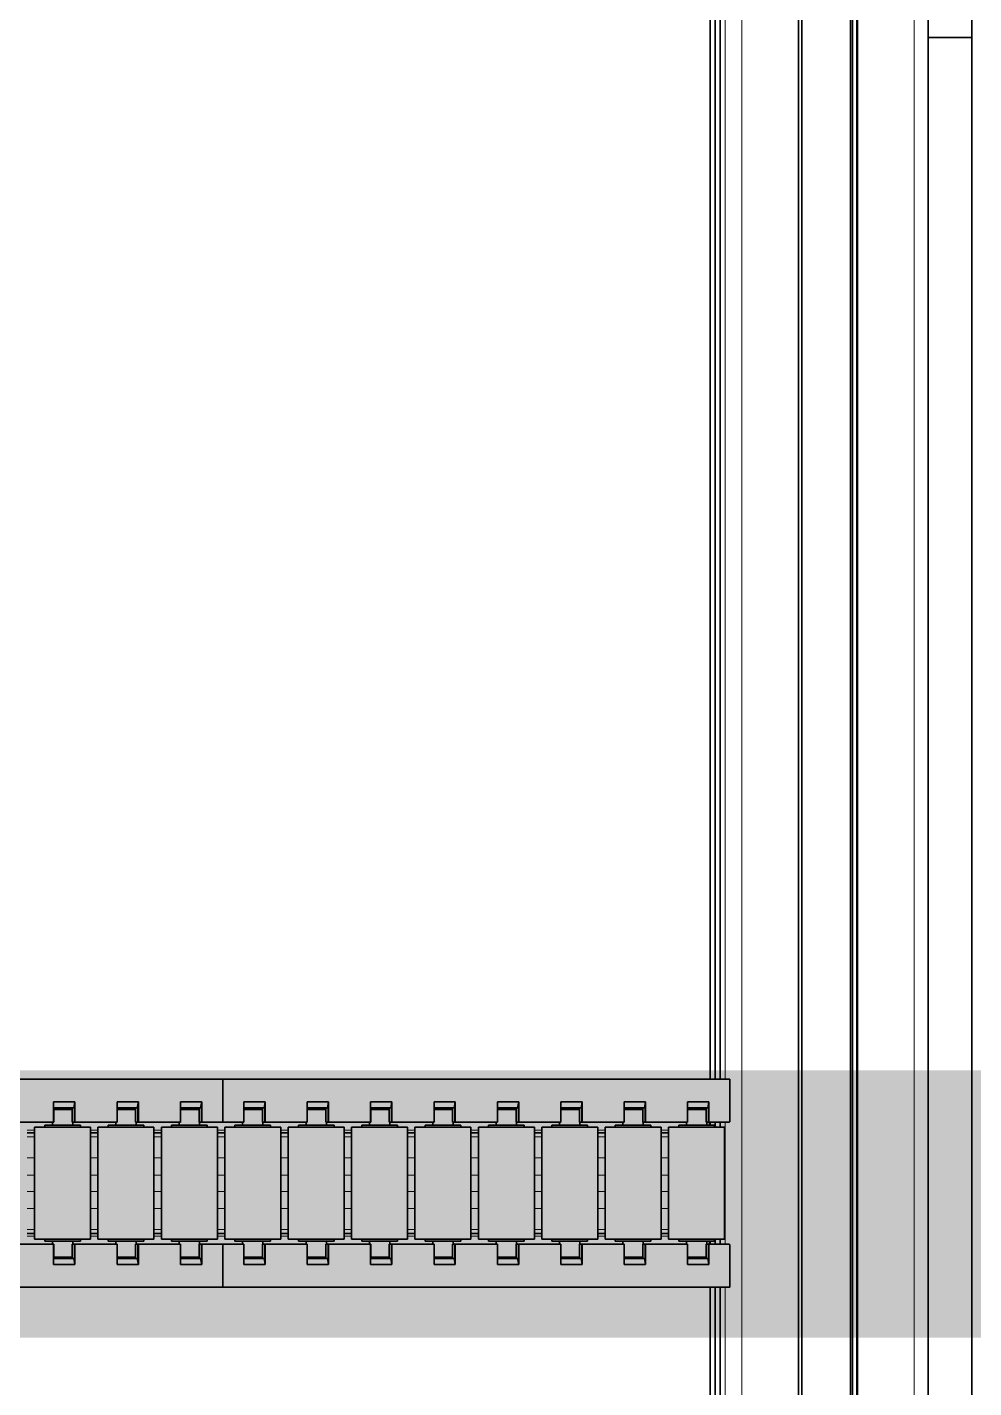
# Model space of a CAD drawing. Header units: inches. Extents: x 185496 to 352137, y 107182 to 179410.
# Drawn here: x 245488.6 to 245674.5, y 155384.8 to 155652 of the extents above; entities that cross this region are included whole.
import ezdxf

# ---------------------------------------------------------------- set-up
doc = ezdxf.new("R2010")
doc.units = ezdxf.units.IN
doc.header["$MEASUREMENT"] = 0
doc.layers.add('DIM', color=2, linetype='Continuous')
doc.layers.add('ZSX', color=4, linetype='Continuous')

# ---------------------------------------------------------------- blocks, each defined once
blk = doc.blocks.new('生产区')
at = {"layer": 'ZSX', "color": 0, "const_width": 0.35, "elevation": -1257.5994}
blk.add_lwpolyline([(120680.409, 1477.7595), (120725.5134, 1477.7595)], dxfattribs=at)
blk = doc.blocks.new('liaojia')
at = {"color": 7, "lineweight": 35}
for p, q in [((800141.27, -279398.72), (799131.27, -279398.72)), ((799249.27, -279407.31), (800023.27, -279407.31)), ((800023.27, -279421.2), (799249.27, -279421.2)), ((800023.27, -279421.33), (799249.27, -279421.33)), ((800023.27, -279422.13), (799249.27, -279422.13)), ((800023.27, -279422.52), (799249.27, -279422.52)), ((800023.27, -279432.09), (799249.27, -279432.09)), ((800023.27, -279432.76), (799249.27, -279432.76)), ((799565.87, -279448.14), (799209.27, -279448.14)), ((799565.87, -279449.15), (799209.27, -279449.15)), ((799209.27, -279450.14), (799565.87, -279450.14))]:
    blk.add_line(p, q, dxfattribs=at)
at = {"color": 7, "lineweight": 35, "ltscale": 0.021455}
blk.add_line((799361.27, -279407.31), (799361.27, -279398.72), dxfattribs=at)
at = {"color": 7, "lineweight": 13}
for p, q in [((800023.27, -279410.05), (799249.27, -279410.05)), ((800023.27, -279443.92), (799249.27, -279443.92)), ((799565.87, -279447.17), (799209.27, -279447.17)), ((799565.87, -279450.13), (799209.27, -279450.13))]:
    blk.add_line(p, q, dxfattribs=at)
at = {"color": 7, "lineweight": 35, "ltscale": 0.0205}
for p, q in [((799574.07, -279446.23), (799565.87, -279446.23)), ((799606.67, -279446.23), (799598.47, -279446.23)), ((799565.87, -279545.85), (799574.07, -279545.85)), ((799574.07, -279545.85), (799565.87, -279545.85)), ((799598.47, -279545.85), (799606.67, -279545.85)), ((799606.67, -279545.85), (799598.47, -279545.85))]:
    blk.add_line(p, q, dxfattribs=at)
at = {"color": 7, "lineweight": 35, "ltscale": 0.249049}
for p, q in [((799565.87, -279446.23), (799565.87, -279545.85)), ((799606.67, -279545.85), (799606.67, -279446.23)), ((799565.87, -279545.85), (799565.87, -279645.46)), ((799606.67, -279645.46), (799606.67, -279545.85))]:
    blk.add_line(p, q, dxfattribs=at)
at = {"color": 7, "lineweight": 35, "ltscale": 0.009838}
for p, q in [((799574.27, -279446.42), (799574.27, -279450.36)), ((799598.27, -279450.36), (799598.27, -279446.42))]:
    blk.add_line(p, q, dxfattribs=at)
at = {"color": 7, "lineweight": 13, "ltscale": 0.06}
blk.add_line((799598.27, -279447.17), (799574.27, -279447.17), dxfattribs=at)
at = {"color": 7, "lineweight": 35, "ltscale": 0.012551}
for p, q in [((799575.27, -279452.3), (799575.27, -279447.28)), ((799597.27, -279447.28), (799597.27, -279452.3)), ((799575.27, -279464.76), (799575.27, -279459.74)), ((799597.27, -279459.74), (799597.27, -279464.76)), ((799575.27, -279477.21), (799575.27, -279472.19)), ((799597.27, -279472.19), (799597.27, -279477.21)), ((799575.27, -279502.11), (799575.27, -279497.09)), ((799597.27, -279497.09), (799597.27, -279502.11)), ((799575.27, -279514.57), (799575.27, -279509.55)), ((799597.27, -279509.55), (799597.27, -279514.57)), ((799575.27, -279527.02), (799575.27, -279522)), ((799597.27, -279522), (799597.27, -279527.02)), ((799575.27, -279551.92), (799575.27, -279546.9)), ((799597.27, -279546.9), (799597.27, -279551.92)), ((799575.27, -279564.38), (799575.27, -279559.36)), ((799597.27, -279559.36), (799597.27, -279564.38))]:
    blk.add_line(p, q, dxfattribs=at)
at = {"color": 7, "lineweight": 35, "ltscale": 0.055}
for p, q in [((799575.27, -279447.28), (799597.27, -279447.28)), ((799575.27, -279458.28), (799597.27, -279458.28)), ((799575.27, -279459.74), (799597.27, -279459.74)), ((799575.27, -279470.74), (799597.27, -279470.74)), ((799575.27, -279472.19), (799597.27, -279472.19)), ((799575.27, -279483.19), (799597.27, -279483.19)), ((799575.27, -279484.64), (799597.27, -279484.64)), ((799575.27, -279495.64), (799597.27, -279495.64)), ((799575.27, -279497.09), (799597.27, -279497.09)), ((799575.27, -279508.09), (799597.27, -279508.09)), ((799575.27, -279509.55), (799597.27, -279509.55)), ((799575.27, -279520.55), (799597.27, -279520.55)), ((799575.27, -279522), (799597.27, -279522)), ((799575.27, -279533), (799597.27, -279533)), ((799575.27, -279534.45), (799597.27, -279534.45)), ((799575.27, -279545.45), (799597.27, -279545.45)), ((799575.27, -279546.9), (799597.27, -279546.9)), ((799575.27, -279557.9), (799597.27, -279557.9)), ((799575.27, -279559.36), (799597.27, -279559.36)), ((799575.27, -279570.36), (799597.27, -279570.36)), ((799575.27, -279571.81), (799597.27, -279571.81)), ((799575.27, -279582.81), (799597.27, -279582.81))]:
    blk.add_line(p, q, dxfattribs=at)
at = {"color": 7, "lineweight": 13, "ltscale": 0.148}
for p, q in [((799665.87, -279447.17), (799606.67, -279447.17)), ((799665.87, -279450.13), (799606.67, -279450.13))]:
    blk.add_line(p, q, dxfattribs=at)
at = {"color": 7, "lineweight": 35, "ltscale": 0.0025}
for p, q in [((799575.27, -279448.14), (799574.27, -279448.14)), ((799575.27, -279449.15), (799574.27, -279449.15)), ((799598.27, -279448.14), (799597.27, -279448.14)), ((799598.27, -279449.15), (799597.27, -279449.15))]:
    blk.add_line(p, q, dxfattribs=at)
at = {"color": 7, "lineweight": 35, "ltscale": 0.007987}
for p, q in [((799574.87, -279452.48), (799574.87, -279449.28)), ((799597.67, -279452.48), (799597.67, -279449.28)), ((799574.87, -279464.93), (799574.87, -279461.74)), ((799597.67, -279461.74), (799597.67, -279464.93)), ((799574.87, -279502.29), (799574.87, -279499.09)), ((799597.67, -279502.29), (799597.67, -279499.09)), ((799574.87, -279539.65), (799574.87, -279536.45)), ((799597.67, -279539.65), (799597.67, -279536.45)), ((799574.87, -279552.1), (799574.87, -279548.9)), ((799597.67, -279552.1), (799597.67, -279548.9))]:
    blk.add_line(p, q, dxfattribs=at)
at = {"color": 7, "lineweight": 35, "ltscale": 0.000999832}
for p, q in [((799574.87, -279449.28), (799575.27, -279449.28)), ((799574.87, -279456.28), (799575.27, -279456.28)), ((799574.87, -279461.74), (799575.27, -279461.74)), ((799574.87, -279468.74), (799575.27, -279468.74)), ((799574.87, -279474.19), (799575.27, -279474.19)), ((799574.87, -279481.19), (799575.27, -279481.19)), ((799574.87, -279486.64), (799575.27, -279486.64)), ((799574.87, -279493.64), (799575.27, -279493.64)), ((799574.87, -279499.09), (799575.27, -279499.09)), ((799574.87, -279506.09), (799575.27, -279506.09)), ((799574.87, -279511.55), (799575.27, -279511.55)), ((799574.87, -279518.55), (799575.27, -279518.55)), ((799574.87, -279524), (799575.27, -279524)), ((799574.87, -279531), (799575.27, -279531)), ((799574.87, -279536.45), (799575.27, -279536.45)), ((799574.87, -279543.45), (799575.27, -279543.45)), ((799574.87, -279548.9), (799575.27, -279548.9)), ((799574.87, -279555.9), (799575.27, -279555.9)), ((799574.87, -279561.36), (799575.27, -279561.36)), ((799574.87, -279568.35), (799575.27, -279568.35)), ((799574.87, -279573.81), (799575.27, -279573.81)), ((799574.87, -279580.81), (799575.27, -279580.81))]:
    blk.add_line(p, q, dxfattribs=at)
at = {"color": 7, "lineweight": 35, "ltscale": 0.001}
for p, q in [((799597.27, -279449.28), (799597.67, -279449.28)), ((799597.27, -279456.28), (799597.67, -279456.28)), ((799597.27, -279461.74), (799597.67, -279461.74)), ((799597.27, -279468.74), (799597.67, -279468.74)), ((799597.27, -279474.19), (799597.67, -279474.19)), ((799597.27, -279481.19), (799597.67, -279481.19)), ((799597.27, -279486.64), (799597.67, -279486.64)), ((799597.27, -279493.64), (799597.67, -279493.64)), ((799597.27, -279499.09), (799597.67, -279499.09)), ((799597.27, -279506.09), (799597.67, -279506.09)), ((799597.27, -279511.55), (799597.67, -279511.55)), ((799597.27, -279518.55), (799597.67, -279518.55)), ((799597.27, -279524), (799597.67, -279524)), ((799597.27, -279531), (799597.67, -279531)), ((799597.27, -279536.45), (799597.67, -279536.45)), ((799597.27, -279543.45), (799597.67, -279543.45)), ((799597.27, -279548.9), (799597.67, -279548.9)), ((799597.27, -279555.9), (799597.67, -279555.9)), ((799597.27, -279561.36), (799597.67, -279561.36)), ((799597.27, -279568.35), (799597.67, -279568.35)), ((799597.27, -279573.81), (799597.67, -279573.81)), ((799597.27, -279580.81), (799597.67, -279580.81))]:
    blk.add_line(p, q, dxfattribs=at)
at = {"color": 7, "lineweight": 35, "ltscale": 0.148}
for p, q in [((799665.87, -279448.14), (799606.67, -279448.14)), ((799665.87, -279449.15), (799606.67, -279449.15)), ((799606.67, -279450.14), (799665.87, -279450.14))]:
    blk.add_line(p, q, dxfattribs=at)
at = {"color": 7, "lineweight": 35, "ltscale": 0.01046}
for p, q in [((799570.31, -279454.54), (799570.31, -279450.36)), ((799602.24, -279450.36), (799602.24, -279454.54)), ((799570.31, -279467), (799570.31, -279462.81)), ((799602.24, -279462.81), (799602.24, -279467)), ((799570.31, -279479.45), (799570.31, -279475.26)), ((799602.24, -279475.26), (799602.24, -279479.45)), ((799570.31, -279491.9), (799570.31, -279487.72)), ((799602.24, -279487.72), (799602.24, -279491.9)), ((799570.31, -279504.35), (799570.31, -279500.17)), ((799602.24, -279500.17), (799602.24, -279504.35)), ((799570.31, -279516.81), (799570.31, -279512.62)), ((799602.24, -279512.62), (799602.24, -279516.81)), ((799570.31, -279529.26), (799570.31, -279525.07)), ((799602.24, -279525.07), (799602.24, -279529.26)), ((799570.31, -279541.71), (799570.31, -279537.53)), ((799602.24, -279537.53), (799602.24, -279541.71)), ((799570.31, -279554.16), (799570.31, -279549.98)), ((799602.24, -279549.98), (799602.24, -279554.16)), ((799570.31, -279566.62), (799570.31, -279562.43)), ((799602.24, -279562.43), (799602.24, -279566.62)), ((799570.31, -279579.07), (799570.31, -279574.88)), ((799602.24, -279574.88), (799602.24, -279579.07))]:
    blk.add_line(p, q, dxfattribs=at)
at = {"color": 7, "lineweight": 35, "ltscale": 0.009914}
for p, q in [((799570.31, -279450.36), (799574.27, -279450.36)), ((799598.27, -279450.36), (799602.24, -279450.36)), ((799574.27, -279454.54), (799570.31, -279454.54)), ((799602.24, -279454.54), (799598.27, -279454.54)), ((799570.31, -279462.81), (799574.27, -279462.81)), ((799598.27, -279462.81), (799602.24, -279462.81)), ((799574.27, -279467), (799570.31, -279467)), ((799602.24, -279467), (799598.27, -279467)), ((799570.31, -279475.26), (799574.27, -279475.26)), ((799598.27, -279475.26), (799602.24, -279475.26)), ((799574.27, -279479.45), (799570.31, -279479.45)), ((799602.24, -279479.45), (799598.27, -279479.45)), ((799570.31, -279487.72), (799574.27, -279487.72)), ((799598.27, -279487.72), (799602.24, -279487.72)), ((799574.27, -279491.9), (799570.31, -279491.9)), ((799602.24, -279491.9), (799598.27, -279491.9)), ((799570.31, -279500.17), (799574.27, -279500.17)), ((799598.27, -279500.17), (799602.24, -279500.17)), ((799574.27, -279504.35), (799570.31, -279504.35)), ((799602.24, -279504.35), (799598.27, -279504.35)), ((799570.31, -279512.62), (799574.27, -279512.62)), ((799598.27, -279512.62), (799602.24, -279512.62)), ((799574.27, -279516.81), (799570.31, -279516.81)), ((799602.24, -279516.81), (799598.27, -279516.81)), ((799570.31, -279525.07), (799574.27, -279525.07)), ((799598.27, -279525.07), (799602.24, -279525.07)), ((799574.27, -279529.26), (799570.31, -279529.26)), ((799602.24, -279529.26), (799598.27, -279529.26)), ((799570.31, -279537.53), (799574.27, -279537.53)), ((799598.27, -279537.53), (799602.24, -279537.53)), ((799574.27, -279541.71), (799570.31, -279541.71)), ((799602.24, -279541.71), (799598.27, -279541.71)), ((799570.31, -279549.98), (799574.27, -279549.98)), ((799598.27, -279549.98), (799602.24, -279549.98)), ((799574.27, -279554.16), (799570.31, -279554.16)), ((799602.24, -279554.16), (799598.27, -279554.16)), ((799570.31, -279562.43), (799574.27, -279562.43)), ((799598.27, -279562.43), (799602.24, -279562.43)), ((799574.27, -279566.62), (799570.31, -279566.62)), ((799602.24, -279566.62), (799598.27, -279566.62)), ((799570.31, -279574.88), (799574.27, -279574.88)), ((799598.27, -279574.88), (799602.24, -279574.88)), ((799574.27, -279579.07), (799570.31, -279579.07)), ((799602.24, -279579.07), (799598.27, -279579.07))]:
    blk.add_line(p, q, dxfattribs=at)
at = {"color": 7, "lineweight": 35, "ltscale": 0.002965}
for p, q in [((799570.31, -279450.36), (799571.47, -279450.58)), ((799601.07, -279450.58), (799602.24, -279450.36)), ((799570.31, -279462.81), (799571.47, -279463.03)), ((799601.07, -279463.03), (799602.24, -279462.81)), ((799570.31, -279475.26), (799571.47, -279475.48)), ((799601.07, -279475.48), (799602.24, -279475.26)), ((799570.31, -279487.72), (799571.47, -279487.94)), ((799601.07, -279487.94), (799602.24, -279487.72)), ((799570.31, -279500.17), (799571.47, -279500.39)), ((799601.07, -279500.39), (799602.24, -279500.17)), ((799570.31, -279512.62), (799571.47, -279512.84)), ((799601.07, -279512.84), (799602.24, -279512.62)), ((799570.31, -279525.07), (799571.47, -279525.29)), ((799601.07, -279525.29), (799602.24, -279525.07)), ((799570.31, -279537.53), (799571.47, -279537.74)), ((799601.07, -279537.74), (799602.24, -279537.53)), ((799570.31, -279549.98), (799571.47, -279550.2)), ((799601.07, -279550.2), (799602.24, -279549.98)), ((799570.31, -279562.43), (799571.47, -279562.65)), ((799601.07, -279562.65), (799602.24, -279562.43)), ((799570.31, -279574.88), (799571.47, -279575.1)), ((799601.07, -279575.1), (799602.24, -279574.88))]:
    blk.add_line(p, q, dxfattribs=at)
at = {"color": 7, "lineweight": 35, "ltscale": 0.007}
for p, q in [((799571.47, -279450.44), (799574.27, -279450.44)), ((799574.27, -279450.89), (799571.47, -279450.89)), ((799598.27, -279450.44), (799601.07, -279450.44)), ((799601.07, -279450.89), (799598.27, -279450.89)), ((799571.47, -279454.53), (799574.27, -279454.53)), ((799601.07, -279454.53), (799598.27, -279454.53)), ((799571.47, -279462.89), (799574.27, -279462.89)), ((799571.47, -279463.34), (799574.27, -279463.34)), ((799598.27, -279462.89), (799601.07, -279462.89)), ((799601.07, -279463.34), (799598.27, -279463.34)), ((799571.47, -279466.98), (799574.27, -279466.98)), ((799601.07, -279466.98), (799598.27, -279466.98)), ((799571.47, -279475.34), (799574.27, -279475.34)), ((799571.47, -279475.8), (799574.27, -279475.8)), ((799598.27, -279475.34), (799601.07, -279475.34)), ((799601.07, -279475.8), (799598.27, -279475.8)), ((799571.47, -279479.43), (799574.27, -279479.43)), ((799601.07, -279479.43), (799598.27, -279479.43)), ((799571.47, -279487.79), (799574.27, -279487.79)), ((799571.47, -279488.25), (799574.27, -279488.25)), ((799598.27, -279487.79), (799601.07, -279487.79)), ((799601.07, -279488.25), (799598.27, -279488.25)), ((799571.47, -279491.88), (799574.27, -279491.88)), ((799601.07, -279491.88), (799598.27, -279491.88)), ((799571.47, -279500.24), (799574.27, -279500.24)), ((799571.47, -279500.7), (799574.27, -279500.7)), ((799598.27, -279500.24), (799601.07, -279500.24)), ((799601.07, -279500.7), (799598.27, -279500.7)), ((799571.47, -279504.34), (799574.27, -279504.34)), ((799601.07, -279504.34), (799598.27, -279504.34)), ((799571.47, -279512.7), (799574.27, -279512.7)), ((799571.47, -279513.15), (799574.27, -279513.15)), ((799598.27, -279512.7), (799601.07, -279512.7)), ((799601.07, -279513.15), (799598.27, -279513.15)), ((799571.47, -279516.79), (799574.27, -279516.79)), ((799601.07, -279516.79), (799598.27, -279516.79)), ((799571.47, -279525.15), (799574.27, -279525.15)), ((799571.47, -279525.6), (799574.27, -279525.6)), ((799598.27, -279525.15), (799601.07, -279525.15)), ((799601.07, -279525.6), (799598.27, -279525.6)), ((799571.47, -279529.24), (799574.27, -279529.24)), ((799601.07, -279529.24), (799598.27, -279529.24)), ((799571.47, -279537.6), (799574.27, -279537.6)), ((799571.47, -279538.06), (799574.27, -279538.06)), ((799598.27, -279537.6), (799601.07, -279537.6)), ((799601.07, -279538.06), (799598.27, -279538.06)), ((799571.47, -279541.69), (799574.27, -279541.69)), ((799598.27, -279541.69), (799601.07, -279541.69)), ((799571.47, -279550.05), (799574.27, -279550.05)), ((799574.27, -279550.51), (799571.47, -279550.51)), ((799598.27, -279550.05), (799601.07, -279550.05)), ((799601.07, -279550.51), (799598.27, -279550.51)), ((799571.47, -279554.15), (799574.27, -279554.15)), ((799601.07, -279554.15), (799598.27, -279554.15)), ((799571.47, -279562.51), (799574.27, -279562.51)), ((799571.47, -279562.96), (799574.27, -279562.96)), ((799598.27, -279562.51), (799601.07, -279562.51)), ((799601.07, -279562.96), (799598.27, -279562.96)), ((799571.47, -279566.6), (799574.27, -279566.6)), ((799601.07, -279566.6), (799598.27, -279566.6)), ((799571.47, -279574.96), (799574.27, -279574.96)), ((799571.47, -279575.41), (799574.27, -279575.41)), ((799598.27, -279574.96), (799601.07, -279574.96)), ((799601.07, -279575.41), (799598.27, -279575.41)), ((799571.47, -279579.05), (799574.27, -279579.05)), ((799601.07, -279579.05), (799598.27, -279579.05))]:
    blk.add_line(p, q, dxfattribs=at)
at = {"color": 7, "lineweight": 35, "ltscale": 0.000893784}
for p, q in [((799571.47, -279450.79), (799571.47, -279450.44)), ((799601.07, -279450.44), (799601.07, -279450.79)), ((799571.47, -279475.7), (799571.47, -279475.34)), ((799601.07, -279475.34), (799601.07, -279475.7)), ((799571.47, -279488.15), (799571.47, -279487.79)), ((799601.07, -279487.79), (799601.07, -279488.15)), ((799571.47, -279525.51), (799571.47, -279525.15)), ((799601.07, -279525.15), (799601.07, -279525.51)), ((799571.47, -279537.96), (799571.47, -279537.6)), ((799601.07, -279537.6), (799601.07, -279537.96)), ((799571.47, -279575.32), (799571.47, -279574.96)), ((799601.07, -279574.96), (799601.07, -279575.32))]:
    blk.add_line(p, q, dxfattribs=at)
at = {"color": 7, "lineweight": 35, "ltscale": 0.000357056}
for p, q in [((799571.47, -279450.58), (799571.47, -279450.44)), ((799571.47, -279463.03), (799571.47, -279462.89)), ((799571.47, -279500.39), (799571.47, -279500.24)), ((799571.47, -279512.84), (799571.47, -279512.7)), ((799571.47, -279537.74), (799571.47, -279537.6)), ((799571.47, -279550.2), (799571.47, -279550.05)), ((799571.47, -279562.65), (799571.47, -279562.51))]:
    blk.add_line(p, q, dxfattribs=at)
at = {"color": 7, "lineweight": 35, "ltscale": 0.000536728}
for p, q in [((799571.47, -279450.79), (799571.47, -279450.58)), ((799571.47, -279537.74), (799571.47, -279537.96))]:
    blk.add_line(p, q, dxfattribs=at)
at = {"color": 7, "lineweight": 35, "ltscale": 0.009386}
for p, q in [((799571.47, -279450.79), (799571.47, -279454.55)), ((799601.07, -279454.55), (799601.07, -279450.79)), ((799571.47, -279463.25), (799571.47, -279467)), ((799601.07, -279467), (799601.07, -279463.25)), ((799571.47, -279475.7), (799571.47, -279479.45)), ((799601.07, -279479.45), (799601.07, -279475.7)), ((799571.47, -279488.15), (799571.47, -279491.9)), ((799601.07, -279491.9), (799601.07, -279488.15)), ((799571.47, -279500.6), (799571.47, -279504.36)), ((799601.07, -279504.36), (799601.07, -279500.6)), ((799571.47, -279513.05), (799571.47, -279516.81)), ((799601.07, -279516.81), (799601.07, -279513.05)), ((799571.47, -279525.51), (799571.47, -279529.26)), ((799601.07, -279529.26), (799601.07, -279525.51)), ((799571.47, -279537.96), (799571.47, -279541.71)), ((799601.07, -279541.71), (799601.07, -279537.96)), ((799571.47, -279550.41), (799571.47, -279554.17)), ((799601.07, -279554.17), (799601.07, -279550.41)), ((799571.47, -279562.86), (799571.47, -279566.62)), ((799601.07, -279566.62), (799601.07, -279562.86)), ((799571.47, -279575.32), (799571.47, -279579.07)), ((799601.07, -279579.07), (799601.07, -279575.32))]:
    blk.add_line(p, q, dxfattribs=at)
at = {"color": 7, "lineweight": 35, "ltscale": 0.005169}
for p, q in [((799571.77, -279452.96), (799571.77, -279450.89)), ((799571.77, -279502.77), (799571.77, -279500.7)), ((799571.77, -279540.12), (799571.77, -279538.06)), ((799571.77, -279552.58), (799571.77, -279550.51))]:
    blk.add_line(p, q, dxfattribs=at)
at = {"color": 7, "lineweight": 35, "ltscale": 0.004297}
for p, q in [((799571.77, -279452.61), (799571.77, -279450.89)), ((799600.77, -279450.89), (799600.77, -279452.61)), ((799571.77, -279489.97), (799571.77, -279488.25)), ((799600.77, -279488.25), (799600.77, -279489.97)), ((799571.77, -279502.42), (799571.77, -279500.7)), ((799600.77, -279500.7), (799600.77, -279502.42)), ((799571.77, -279527.32), (799571.77, -279525.6)), ((799600.77, -279525.6), (799600.77, -279527.32)), ((799571.77, -279539.78), (799571.77, -279538.06)), ((799600.77, -279538.06), (799600.77, -279539.78)), ((799571.77, -279552.23), (799571.77, -279550.51)), ((799600.77, -279550.51), (799600.77, -279552.23)), ((799571.77, -279577.13), (799571.77, -279575.41)), ((799600.77, -279575.41), (799600.77, -279577.13))]:
    blk.add_line(p, q, dxfattribs=at)
at = {"color": 7, "lineweight": 35, "ltscale": 0.004796}
for p, q in [((799571.77, -279454.53), (799571.77, -279452.61)), ((799600.77, -279452.61), (799600.77, -279454.53)), ((799571.77, -279491.88), (799571.77, -279489.97)), ((799600.77, -279489.97), (799600.77, -279491.88)), ((799571.77, -279504.34), (799571.77, -279502.42)), ((799600.77, -279502.42), (799600.77, -279504.34)), ((799571.77, -279529.24), (799571.77, -279527.32)), ((799600.77, -279527.32), (799600.77, -279529.24)), ((799571.77, -279541.69), (799571.77, -279539.78)), ((799600.77, -279539.78), (799600.77, -279541.69)), ((799571.77, -279579.05), (799571.77, -279577.13)), ((799600.77, -279577.13), (799600.77, -279579.05))]:
    blk.add_line(p, q, dxfattribs=at)
at = {"color": 7, "lineweight": 13, "ltscale": 0.0015}
for p, q in [((799574.87, -279450.13), (799574.27, -279450.13)), ((799598.27, -279450.13), (799597.67, -279450.13))]:
    blk.add_line(p, q, dxfattribs=at)
at = {"color": 7, "lineweight": 35, "ltscale": 0.0015}
for p, q in [((799574.27, -279450.14), (799574.87, -279450.14)), ((799574.87, -279450.23), (799574.27, -279450.23)), ((799574.27, -279450.78), (799574.87, -279450.78)), ((799597.67, -279450.14), (799598.27, -279450.14)), ((799598.27, -279450.23), (799597.67, -279450.23)), ((799597.67, -279450.78), (799598.27, -279450.78)), ((799574.27, -279454.78), (799574.87, -279454.78)), ((799597.67, -279454.78), (799598.27, -279454.78)), ((799574.27, -279463.24), (799574.87, -279463.24)), ((799597.67, -279463.24), (799598.27, -279463.24)), ((799574.27, -279467.24), (799574.87, -279467.24)), ((799597.67, -279467.24), (799598.27, -279467.24)), ((799574.27, -279475.69), (799574.87, -279475.69)), ((799597.67, -279475.69), (799598.27, -279475.69)), ((799574.27, -279479.69), (799574.87, -279479.69)), ((799597.67, -279479.69), (799598.27, -279479.69)), ((799574.27, -279488.14), (799574.87, -279488.14)), ((799597.67, -279488.14), (799598.27, -279488.14)), ((799574.27, -279492.14), (799574.87, -279492.14)), ((799597.67, -279492.14), (799598.27, -279492.14)), ((799574.27, -279500.59), (799574.87, -279500.59)), ((799597.67, -279500.59), (799598.27, -279500.59)), ((799574.27, -279504.59), (799574.87, -279504.59)), ((799597.67, -279504.59), (799598.27, -279504.59)), ((799574.27, -279513.05), (799574.87, -279513.05)), ((799597.67, -279513.05), (799598.27, -279513.05)), ((799574.27, -279517.05), (799574.87, -279517.05)), ((799597.67, -279517.05), (799598.27, -279517.05)), ((799574.27, -279525.5), (799574.87, -279525.5)), ((799597.67, -279525.5), (799598.27, -279525.5)), ((799574.27, -279529.5), (799574.87, -279529.5)), ((799597.67, -279529.5), (799598.27, -279529.5)), ((799574.27, -279537.95), (799574.87, -279537.95)), ((799597.67, -279537.95), (799598.27, -279537.95)), ((799574.27, -279541.95), (799574.87, -279541.95)), ((799597.67, -279541.95), (799598.27, -279541.95)), ((799574.27, -279550.4), (799574.87, -279550.4)), ((799597.67, -279550.4), (799598.27, -279550.4)), ((799574.27, -279554.4), (799574.87, -279554.4)), ((799597.67, -279554.4), (799598.27, -279554.4)), ((799574.27, -279562.86), (799574.87, -279562.86)), ((799597.67, -279562.86), (799598.27, -279562.86)), ((799574.27, -279566.86), (799574.87, -279566.86)), ((799597.67, -279566.86), (799598.27, -279566.86)), ((799574.27, -279575.31), (799574.87, -279575.31)), ((799597.67, -279575.31), (799598.27, -279575.31)), ((799574.27, -279579.31), (799574.87, -279579.31)), ((799597.67, -279579.31), (799598.27, -279579.31))]:
    blk.add_line(p, q, dxfattribs=at)
at = {"color": 7, "lineweight": 35, "ltscale": 0.000187683}
for p, q in [((799574.27, -279450.44), (799574.27, -279450.36)), ((799598.27, -279450.44), (799598.27, -279450.36)), ((799574.27, -279462.89), (799574.27, -279462.81)), ((799598.27, -279462.89), (799598.27, -279462.81)), ((799574.27, -279500.24), (799574.27, -279500.17)), ((799598.27, -279500.24), (799598.27, -279500.17)), ((799574.27, -279512.7), (799574.27, -279512.62)), ((799598.27, -279512.7), (799598.27, -279512.62)), ((799574.27, -279537.6), (799574.27, -279537.53)), ((799598.27, -279537.6), (799598.27, -279537.53)), ((799574.27, -279550.05), (799574.27, -279549.98)), ((799598.27, -279550.05), (799598.27, -279549.98)), ((799574.27, -279562.51), (799574.27, -279562.43)), ((799598.27, -279562.51), (799598.27, -279562.43))]:
    blk.add_line(p, q, dxfattribs=at)
at = {"color": 7, "lineweight": 35, "ltscale": 0.001138}
for p, q in [((799574.27, -279450.44), (799574.27, -279450.89)), ((799598.27, -279450.89), (799598.27, -279450.44)), ((799574.27, -279462.89), (799574.27, -279463.34)), ((799598.27, -279463.34), (799598.27, -279462.89)), ((799574.27, -279475.34), (799574.27, -279475.8)), ((799598.27, -279475.8), (799598.27, -279475.34)), ((799574.27, -279487.79), (799574.27, -279488.25)), ((799598.27, -279488.25), (799598.27, -279487.79)), ((799574.27, -279500.24), (799574.27, -279500.7)), ((799598.27, -279500.7), (799598.27, -279500.24)), ((799574.27, -279512.7), (799574.27, -279513.15)), ((799598.27, -279513.15), (799598.27, -279512.7)), ((799574.27, -279525.15), (799574.27, -279525.6)), ((799598.27, -279525.6), (799598.27, -279525.15)), ((799574.27, -279537.6), (799574.27, -279538.06)), ((799598.27, -279538.06), (799598.27, -279537.6)), ((799574.27, -279550.05), (799574.27, -279550.51)), ((799598.27, -279550.51), (799598.27, -279550.05)), ((799574.27, -279562.51), (799574.27, -279562.96)), ((799598.27, -279562.96), (799598.27, -279562.51)), ((799574.27, -279574.96), (799574.27, -279575.41)), ((799598.27, -279575.41), (799598.27, -279574.96))]:
    blk.add_line(p, q, dxfattribs=at)
at = {"color": 7, "lineweight": 35, "ltscale": 0.009513}
for p, q in [((799574.87, -279456.28), (799574.87, -279452.48)), ((799597.67, -279456.28), (799597.67, -279452.48)), ((799574.87, -279468.74), (799574.87, -279464.93)), ((799597.67, -279468.74), (799597.67, -279464.93)), ((799574.87, -279489.84), (799574.87, -279493.64)), ((799597.67, -279493.64), (799597.67, -279489.84)), ((799574.87, -279502.29), (799574.87, -279506.09)), ((799597.67, -279506.09), (799597.67, -279502.29)), ((799574.87, -279531), (799574.87, -279527.19)), ((799597.67, -279531), (799597.67, -279527.19)), ((799574.87, -279543.45), (799574.87, -279539.65)), ((799597.67, -279543.45), (799597.67, -279539.65)), ((799574.87, -279555.9), (799574.87, -279552.1)), ((799597.67, -279555.9), (799597.67, -279552.1)), ((799574.87, -279580.81), (799574.87, -279577)), ((799597.67, -279580.81), (799597.67, -279577))]:
    blk.add_line(p, q, dxfattribs=at)
at = {"color": 7, "lineweight": 35, "ltscale": 0.014948}
for p, q in [((799575.27, -279458.28), (799575.27, -279452.3)), ((799597.27, -279452.3), (799597.27, -279458.28)), ((799575.27, -279470.74), (799575.27, -279464.76)), ((799597.27, -279464.76), (799597.27, -279470.74)), ((799575.27, -279495.64), (799575.27, -279489.66)), ((799597.27, -279489.66), (799597.27, -279495.64)), ((799575.27, -279508.09), (799575.27, -279502.11)), ((799597.27, -279502.11), (799597.27, -279508.09)), ((799575.27, -279520.55), (799575.27, -279514.57)), ((799597.27, -279514.57), (799597.27, -279520.55)), ((799575.27, -279545.45), (799575.27, -279539.47)), ((799597.27, -279539.47), (799597.27, -279545.45)), ((799575.27, -279557.9), (799575.27, -279551.92)), ((799597.27, -279551.92), (799597.27, -279557.9)), ((799575.27, -279582.81), (799575.27, -279576.83)), ((799597.27, -279576.83), (799597.27, -279582.81))]:
    blk.add_line(p, q, dxfattribs=at)
at = {"color": 7, "lineweight": 35, "ltscale": 0.000243759}
for p, q in [((799601.07, -279450.89), (799601.07, -279450.79)), ((799601.07, -279475.8), (799601.07, -279475.7)), ((799601.07, -279488.25), (799601.07, -279488.15)), ((799601.07, -279513.15), (799601.07, -279513.05)), ((799601.07, -279525.6), (799601.07, -279525.51)), ((799601.07, -279538.06), (799601.07, -279537.96)), ((799601.07, -279562.96), (799601.07, -279562.86)), ((799601.07, -279575.41), (799601.07, -279575.32))]:
    blk.add_line(p, q, dxfattribs=at)
at = {"color": 7, "lineweight": 13, "ltscale": 0.009093}
for p, q in [((799601.07, -279454.53), (799601.07, -279450.89)), ((799601.07, -279466.98), (799601.07, -279463.34)), ((799601.07, -279479.43), (799601.07, -279475.8)), ((799601.07, -279491.88), (799601.07, -279488.25)), ((799601.07, -279504.34), (799601.07, -279500.7)), ((799601.07, -279516.79), (799601.07, -279513.15)), ((799601.07, -279529.24), (799601.07, -279525.6)), ((799601.07, -279541.69), (799601.07, -279538.06)), ((799601.07, -279554.15), (799601.07, -279550.51)), ((799601.07, -279566.6), (799601.07, -279562.96)), ((799601.07, -279579.05), (799601.07, -279575.41))]:
    blk.add_line(p, q, dxfattribs=at)
at = {"color": 7, "lineweight": 35, "ltscale": 0.003925}
for p, q in [((799571.77, -279454.53), (799571.77, -279452.96)), ((799571.77, -279466.98), (799571.77, -279465.41)), ((799571.77, -279479.43), (799571.77, -279477.86)), ((799571.77, -279491.88), (799571.77, -279490.31)), ((799571.77, -279504.34), (799571.77, -279502.77)), ((799571.77, -279516.79), (799571.77, -279515.22)), ((799571.77, -279529.24), (799571.77, -279527.67)), ((799571.77, -279541.69), (799571.77, -279540.12)), ((799571.77, -279554.15), (799571.77, -279552.58)), ((799571.77, -279566.6), (799571.77, -279565.03)), ((799571.77, -279579.05), (799571.77, -279577.48))]:
    blk.add_line(p, q, dxfattribs=at)
at = {"color": 7, "lineweight": 35, "ltscale": 4.15802e-05}
for p, q in [((799574.27, -279454.53), (799574.27, -279454.54)), ((799598.27, -279454.54), (799598.27, -279454.53)), ((799601.07, -279454.53), (799601.07, -279454.54)), ((799574.27, -279491.88), (799574.27, -279491.9)), ((799598.27, -279491.9), (799598.27, -279491.88)), ((799601.07, -279491.88), (799601.07, -279491.9)), ((799574.27, -279529.24), (799574.27, -279529.26)), ((799598.27, -279529.26), (799598.27, -279529.24)), ((799601.07, -279529.24), (799601.07, -279529.26)), ((799574.27, -279541.69), (799574.27, -279541.71)), ((799598.27, -279541.71), (799598.27, -279541.69)), ((799601.07, -279541.71), (799601.07, -279541.69)), ((799574.27, -279579.05), (799574.27, -279579.07)), ((799598.27, -279579.07), (799598.27, -279579.05)), ((799601.07, -279579.05), (799601.07, -279579.07))]:
    blk.add_line(p, q, dxfattribs=at)
at = {"color": 7, "lineweight": 35, "ltscale": 0.020671}
for p, q in [((799574.27, -279454.54), (799574.27, -279462.81)), ((799598.27, -279462.81), (799598.27, -279454.54)), ((799574.27, -279467), (799574.27, -279475.26)), ((799598.27, -279475.26), (799598.27, -279467)), ((799574.27, -279479.45), (799574.27, -279487.72)), ((799598.27, -279487.72), (799598.27, -279479.45)), ((799574.27, -279491.9), (799574.27, -279500.17)), ((799598.27, -279500.17), (799598.27, -279491.9)), ((799574.27, -279504.35), (799574.27, -279512.62)), ((799598.27, -279512.62), (799598.27, -279504.35)), ((799574.27, -279516.81), (799574.27, -279525.07)), ((799598.27, -279525.07), (799598.27, -279516.81)), ((799574.27, -279529.26), (799574.27, -279537.53)), ((799598.27, -279537.53), (799598.27, -279529.26)), ((799574.27, -279554.16), (799574.27, -279562.43)), ((799598.27, -279562.43), (799598.27, -279554.16)), ((799574.27, -279566.62), (799574.27, -279574.88)), ((799598.27, -279574.88), (799598.27, -279566.62)), ((799574.27, -279579.07), (799574.27, -279587.34)), ((799598.27, -279587.34), (799598.27, -279579.07))]:
    blk.add_line(p, q, dxfattribs=at)
at = {"color": 7, "lineweight": 13, "ltscale": 0.003631}
for p, q in [((799575.87, -279459.74), (799575.87, -279458.28)), ((799577.19, -279459.74), (799577.19, -279458.28)), ((799581.31, -279459.74), (799581.31, -279458.28)), ((799584.67, -279459.74), (799584.67, -279458.28)), ((799587.88, -279459.74), (799587.88, -279458.28)), ((799591.24, -279459.74), (799591.24, -279458.28)), ((799595.36, -279459.74), (799595.36, -279458.28)), ((799596.67, -279459.74), (799596.67, -279458.28)), ((799575.87, -279472.19), (799575.87, -279470.74)), ((799577.19, -279472.19), (799577.19, -279470.74)), ((799581.31, -279472.19), (799581.31, -279470.74)), ((799584.67, -279472.19), (799584.67, -279470.74)), ((799587.88, -279472.19), (799587.88, -279470.74)), ((799591.24, -279472.19), (799591.24, -279470.74)), ((799595.36, -279472.19), (799595.36, -279470.74)), ((799596.67, -279472.19), (799596.67, -279470.74)), ((799575.87, -279484.64), (799575.87, -279483.19)), ((799577.19, -279484.64), (799577.19, -279483.19)), ((799581.31, -279484.64), (799581.31, -279483.19)), ((799584.67, -279484.64), (799584.67, -279483.19)), ((799587.88, -279484.64), (799587.88, -279483.19)), ((799591.24, -279484.64), (799591.24, -279483.19)), ((799595.36, -279484.64), (799595.36, -279483.19)), ((799596.67, -279484.64), (799596.67, -279483.19)), ((799575.87, -279497.09), (799575.87, -279495.64)), ((799577.19, -279497.09), (799577.19, -279495.64)), ((799581.31, -279497.09), (799581.31, -279495.64)), ((799584.67, -279497.09), (799584.67, -279495.64)), ((799587.88, -279497.09), (799587.88, -279495.64)), ((799591.24, -279497.09), (799591.24, -279495.64)), ((799595.36, -279497.09), (799595.36, -279495.64)), ((799596.67, -279497.09), (799596.67, -279495.64)), ((799575.87, -279509.55), (799575.87, -279508.09)), ((799577.19, -279509.55), (799577.19, -279508.09)), ((799581.31, -279509.55), (799581.31, -279508.09)), ((799584.67, -279509.55), (799584.67, -279508.09)), ((799587.88, -279509.55), (799587.88, -279508.09)), ((799591.24, -279509.55), (799591.24, -279508.09)), ((799595.36, -279509.55), (799595.36, -279508.09)), ((799596.67, -279509.55), (799596.67, -279508.09)), ((799575.87, -279522), (799575.87, -279520.55)), ((799577.19, -279522), (799577.19, -279520.55)), ((799581.31, -279522), (799581.31, -279520.55)), ((799584.67, -279522), (799584.67, -279520.55)), ((799587.88, -279522), (799587.88, -279520.55)), ((799591.24, -279522), (799591.24, -279520.55)), ((799595.36, -279522), (799595.36, -279520.55)), ((799596.67, -279522), (799596.67, -279520.55)), ((799575.87, -279534.45), (799575.87, -279533)), ((799577.19, -279534.45), (799577.19, -279533)), ((799581.31, -279534.45), (799581.31, -279533)), ((799584.67, -279534.45), (799584.67, -279533)), ((799587.88, -279534.45), (799587.88, -279533)), ((799591.24, -279534.45), (799591.24, -279533)), ((799595.36, -279534.45), (799595.36, -279533)), ((799596.67, -279534.45), (799596.67, -279533)), ((799575.87, -279546.9), (799575.87, -279545.45)), ((799577.19, -279546.9), (799577.19, -279545.45)), ((799581.31, -279546.9), (799581.31, -279545.45)), ((799584.67, -279546.9), (799584.67, -279545.45)), ((799587.88, -279546.9), (799587.88, -279545.45)), ((799591.24, -279546.9), (799591.24, -279545.45)), ((799595.36, -279546.9), (799595.36, -279545.45)), ((799596.67, -279546.9), (799596.67, -279545.45)), ((799575.87, -279559.36), (799575.87, -279557.9)), ((799577.19, -279559.36), (799577.19, -279557.9)), ((799581.31, -279559.36), (799581.31, -279557.9)), ((799584.67, -279559.36), (799584.67, -279557.9)), ((799587.88, -279559.36), (799587.88, -279557.9)), ((799591.24, -279559.36), (799591.24, -279557.9)), ((799595.36, -279559.36), (799595.36, -279557.9)), ((799596.67, -279559.36), (799596.67, -279557.9)), ((799575.87, -279571.81), (799575.87, -279570.35)), ((799577.19, -279571.81), (799577.19, -279570.35)), ((799581.31, -279571.81), (799581.31, -279570.35)), ((799584.67, -279571.81), (799584.67, -279570.35)), ((799587.88, -279571.81), (799587.88, -279570.35)), ((799591.24, -279571.81), (799591.24, -279570.35)), ((799595.36, -279571.81), (799595.36, -279570.35)), ((799596.67, -279571.81), (799596.67, -279570.35)), ((799575.87, -279584.26), (799575.87, -279582.81)), ((799577.19, -279584.26), (799577.19, -279582.81)), ((799581.31, -279584.26), (799581.31, -279582.81)), ((799584.67, -279584.26), (799584.67, -279582.81)), ((799587.88, -279584.26), (799587.88, -279582.81)), ((799591.24, -279584.26), (799591.24, -279582.81)), ((799595.36, -279584.26), (799595.36, -279582.81)), ((799596.67, -279584.26), (799596.67, -279582.81))]:
    blk.add_line(p, q, dxfattribs=at)
at = {"color": 7, "lineweight": 35, "ltscale": 0.003631}
for p, q in [((799576.37, -279459.74), (799576.37, -279458.28)), ((799596.17, -279459.74), (799596.17, -279458.28)), ((799576.37, -279472.19), (799576.37, -279470.74)), ((799596.17, -279472.19), (799596.17, -279470.74)), ((799576.37, -279484.64), (799576.37, -279483.19)), ((799596.17, -279484.64), (799596.17, -279483.19)), ((799576.37, -279497.09), (799576.37, -279495.64)), ((799596.17, -279497.09), (799596.17, -279495.64)), ((799576.37, -279509.55), (799576.37, -279508.09)), ((799596.17, -279509.55), (799596.17, -279508.09)), ((799576.37, -279522), (799576.37, -279520.55)), ((799596.17, -279522), (799596.17, -279520.55)), ((799576.37, -279534.45), (799576.37, -279533)), ((799596.17, -279534.45), (799596.17, -279533)), ((799576.37, -279546.9), (799576.37, -279545.45)), ((799596.17, -279546.9), (799596.17, -279545.45)), ((799576.37, -279559.36), (799576.37, -279557.9)), ((799596.17, -279559.36), (799596.17, -279557.9)), ((799576.37, -279571.81), (799576.37, -279570.35)), ((799596.17, -279571.81), (799596.17, -279570.35)), ((799576.37, -279584.26), (799576.37, -279582.81)), ((799596.17, -279584.26), (799596.17, -279582.81))]:
    blk.add_line(p, q, dxfattribs=at)
at = {"color": 7, "lineweight": 35, "ltscale": 0.000894165}
for p, q in [((799571.47, -279463.25), (799571.47, -279462.89)), ((799601.07, -279462.89), (799601.07, -279463.25)), ((799571.47, -279500.6), (799571.47, -279500.24)), ((799601.07, -279500.24), (799601.07, -279500.6)), ((799571.47, -279513.05), (799571.47, -279512.7)), ((799601.07, -279512.7), (799601.07, -279513.05)), ((799571.47, -279550.41), (799571.47, -279550.05)), ((799601.07, -279550.05), (799601.07, -279550.41)), ((799571.47, -279562.86), (799571.47, -279562.51)), ((799601.07, -279562.51), (799601.07, -279562.86))]:
    blk.add_line(p, q, dxfattribs=at)
at = {"color": 7, "lineweight": 35, "ltscale": 0.000537109}
for p, q in [((799571.47, -279463.03), (799571.47, -279463.25)), ((799571.47, -279475.48), (799571.47, -279475.7)), ((799571.47, -279487.94), (799571.47, -279488.15)), ((799571.47, -279500.39), (799571.47, -279500.6)), ((799571.47, -279512.84), (799571.47, -279513.05)), ((799571.47, -279525.29), (799571.47, -279525.51)), ((799571.47, -279550.41), (799571.47, -279550.2)), ((799571.47, -279562.65), (799571.47, -279562.86)), ((799571.47, -279575.1), (799571.47, -279575.32))]:
    blk.add_line(p, q, dxfattribs=at)
at = {"color": 7, "lineweight": 35, "ltscale": 0.005168}
for p, q in [((799571.77, -279465.41), (799571.77, -279463.34)), ((799571.77, -279477.86), (799571.77, -279475.8)), ((799571.77, -279490.31), (799571.77, -279488.25)), ((799571.77, -279515.22), (799571.77, -279513.15)), ((799571.77, -279527.67), (799571.77, -279525.6)), ((799571.77, -279565.03), (799571.77, -279562.96)), ((799571.77, -279577.48), (799571.77, -279575.41))]:
    blk.add_line(p, q, dxfattribs=at)
at = {"color": 7, "lineweight": 35, "ltscale": 0.004296}
for p, q in [((799571.77, -279465.06), (799571.77, -279463.34)), ((799600.77, -279463.34), (799600.77, -279465.06)), ((799571.77, -279477.51), (799571.77, -279475.8)), ((799600.77, -279475.8), (799600.77, -279477.51)), ((799571.77, -279514.87), (799571.77, -279513.15)), ((799600.77, -279513.15), (799600.77, -279514.87)), ((799571.77, -279564.68), (799571.77, -279562.96)), ((799600.77, -279562.96), (799600.77, -279564.68))]:
    blk.add_line(p, q, dxfattribs=at)
at = {"color": 7, "lineweight": 35, "ltscale": 0.000243378}
for p, q in [((799601.07, -279463.34), (799601.07, -279463.25)), ((799601.07, -279500.7), (799601.07, -279500.6)), ((799601.07, -279550.51), (799601.07, -279550.41))]:
    blk.add_line(p, q, dxfattribs=at)
at = {"color": 7, "lineweight": 35, "ltscale": 0.004797}
for p, q in [((799571.77, -279466.98), (799571.77, -279465.06)), ((799600.77, -279465.06), (799600.77, -279466.98)), ((799571.77, -279479.43), (799571.77, -279477.51)), ((799600.77, -279477.51), (799600.77, -279479.43)), ((799571.77, -279516.79), (799571.77, -279514.87)), ((799600.77, -279514.87), (799600.77, -279516.79)), ((799571.77, -279554.15), (799571.77, -279552.23)), ((799600.77, -279552.23), (799600.77, -279554.15)), ((799571.77, -279566.6), (799571.77, -279564.68)), ((799600.77, -279564.68), (799600.77, -279566.6))]:
    blk.add_line(p, q, dxfattribs=at)
at = {"color": 7, "lineweight": 35, "ltscale": 4.11987e-05}
for p, q in [((799574.27, -279466.98), (799574.27, -279467)), ((799598.27, -279467), (799598.27, -279466.98)), ((799601.07, -279466.98), (799601.07, -279467)), ((799574.27, -279479.43), (799574.27, -279479.45)), ((799598.27, -279479.45), (799598.27, -279479.43)), ((799601.07, -279479.43), (799601.07, -279479.45)), ((799574.27, -279504.34), (799574.27, -279504.35)), ((799598.27, -279504.35), (799598.27, -279504.34)), ((799601.07, -279504.34), (799601.07, -279504.35)), ((799574.27, -279516.79), (799574.27, -279516.81)), ((799598.27, -279516.81), (799598.27, -279516.79)), ((799601.07, -279516.79), (799601.07, -279516.81)), ((799574.27, -279554.15), (799574.27, -279554.16)), ((799598.27, -279554.16), (799598.27, -279554.15)), ((799601.07, -279554.15), (799601.07, -279554.16)), ((799574.27, -279566.6), (799574.27, -279566.62)), ((799598.27, -279566.62), (799598.27, -279566.6)), ((799601.07, -279566.6), (799601.07, -279566.62))]:
    blk.add_line(p, q, dxfattribs=at)
at = {"color": 7, "lineweight": 35, "ltscale": 0.000356674}
for p, q in [((799571.47, -279475.48), (799571.47, -279475.34)), ((799571.47, -279487.94), (799571.47, -279487.79)), ((799571.47, -279525.29), (799571.47, -279525.15)), ((799571.47, -279575.1), (799571.47, -279574.96))]:
    blk.add_line(p, q, dxfattribs=at)
at = {"color": 7, "lineweight": 35, "ltscale": 0.000188065}
for p, q in [((799574.27, -279475.34), (799574.27, -279475.26)), ((799598.27, -279475.34), (799598.27, -279475.26)), ((799574.27, -279487.79), (799574.27, -279487.72)), ((799598.27, -279487.79), (799598.27, -279487.72)), ((799574.27, -279525.15), (799574.27, -279525.07)), ((799598.27, -279525.15), (799598.27, -279525.07)), ((799574.27, -279574.96), (799574.27, -279574.88)), ((799598.27, -279574.96), (799598.27, -279574.88))]:
    blk.add_line(p, q, dxfattribs=at)
at = {"color": 7, "lineweight": 35, "ltscale": 0.007988}
for p, q in [((799574.87, -279477.38), (799574.87, -279474.19)), ((799597.67, -279474.19), (799597.67, -279477.38)), ((799574.87, -279489.84), (799574.87, -279486.64)), ((799597.67, -279489.84), (799597.67, -279486.64)), ((799574.87, -279514.74), (799574.87, -279511.55)), ((799597.67, -279514.74), (799597.67, -279511.55)), ((799574.87, -279527.19), (799574.87, -279524)), ((799597.67, -279527.19), (799597.67, -279524)), ((799574.87, -279564.55), (799574.87, -279561.36)), ((799597.67, -279564.55), (799597.67, -279561.36)), ((799574.87, -279577), (799574.87, -279573.81)), ((799597.67, -279573.81), (799597.67, -279577))]:
    blk.add_line(p, q, dxfattribs=at)
at = {"color": 7, "lineweight": 35, "ltscale": 0.009512}
for p, q in [((799574.87, -279481.19), (799574.87, -279477.38)), ((799597.67, -279481.19), (799597.67, -279477.38)), ((799574.87, -279518.55), (799574.87, -279514.74)), ((799597.67, -279518.55), (799597.67, -279514.74)), ((799574.87, -279568.35), (799574.87, -279564.55)), ((799597.67, -279568.35), (799597.67, -279564.55))]:
    blk.add_line(p, q, dxfattribs=at)
at = {"color": 7, "lineweight": 35, "ltscale": 0.014949}
for p, q in [((799575.27, -279483.19), (799575.27, -279477.21)), ((799597.27, -279477.21), (799597.27, -279483.19)), ((799575.27, -279533), (799575.27, -279527.02)), ((799597.27, -279527.02), (799597.27, -279533)), ((799575.27, -279570.36), (799575.27, -279564.38)), ((799597.27, -279564.38), (799597.27, -279570.36))]:
    blk.add_line(p, q, dxfattribs=at)
at = {"color": 7, "lineweight": 35, "ltscale": 0.012552}
for p, q in [((799575.27, -279489.66), (799575.27, -279484.64)), ((799597.27, -279484.64), (799597.27, -279489.66)), ((799575.27, -279539.47), (799575.27, -279534.45)), ((799597.27, -279534.45), (799597.27, -279539.47)), ((799575.27, -279576.83), (799575.27, -279571.81)), ((799597.27, -279571.81), (799597.27, -279576.83))]:
    blk.add_line(p, q, dxfattribs=at)
at = {"color": 7, "lineweight": 35, "ltscale": 0.009837}
for p, q in [((799574.27, -279541.71), (799574.27, -279545.65)), ((799598.27, -279545.65), (799598.27, -279541.71)), ((799574.27, -279546.04), (799574.27, -279549.98)), ((799598.27, -279549.98), (799598.27, -279546.04))]:
    blk.add_line(p, q, dxfattribs=at)
at = {"color": 7, "lineweight": 35, "ltscale": 0.00032692}
blk.add_line((799565.87, -279545.61), (799565.87, -279545.74), dxfattribs=at)
at = {"color": 7, "lineweight": 35, "ltscale": 0.000653458}
blk.add_line((799565.87, -279545.85), (799565.87, -279546.11), dxfattribs=at)
at = {"color": 7, "lineweight": 35, "ltscale": 0.000653839}
for p, q in [((799574.27, -279545.65), (799574.27, -279545.91)), ((799598.27, -279545.91), (799598.27, -279545.65))]:
    blk.add_line(p, q, dxfattribs=at)
at = {"color": 7, "lineweight": 35, "ltscale": 0.000336456}
blk.add_line((799574.27, -279545.91), (799574.27, -279546.04), dxfattribs=at)
at = {"color": 7, "lineweight": 35, "ltscale": 0.001377}
blk.add_line((799598.27, -279546.46), (799598.27, -279545.91), dxfattribs=at)
at = {"color": 7, "lineweight": 35, "ltscale": 0.000747299}
blk.add_line((799598.27, -279546.46), (799598.27, -279546.76), dxfattribs=at)
at = {"color": 7, "lineweight": 35, "ltscale": 0.000827789}
blk.add_line((799598.27, -279547.09), (799598.27, -279546.76), dxfattribs=at)
at = {"color": 7, "lineweight": 35}
for centre, start_param, end_param in [((799574.07, -279446.42), 6.283185, 7.853982), ((799598.47, -279446.42), 1.570796, 3.141593), ((799574.07, -279545.65), 4.712389, 6.283185), ((799574.07, -279546.04), 6.283185, 7.853982), ((799574.07, -279545.91), 5.932216, 6.283185), ((799598.47, -279545.65), 3.141593, 4.712389), ((799598.47, -279546.04), 1.570796, 3.141593), ((799598.47, -279545.91), 3.141593, 3.492593)]:
    blk.add_ellipse(centre, major_axis=(0.2, 0), ratio=0.996195, start_param=start_param, end_param=end_param, dxfattribs=at)

msp = doc.modelspace()

# ---------------------------------------------------------------- block references
at = {"color": 30, "rotation": 270}
msp.add_blockref('liaojia', (525072.84, 955011.25), dxfattribs=at)
at = {"layer": 'DIM', "xscale": 150, "yscale": 150, "zscale": 150}
msp.add_blockref('生产区', (-17863053.45, -66243.05, 276290.76), dxfattribs=at)

doc.saveas('drawing.dxf')
